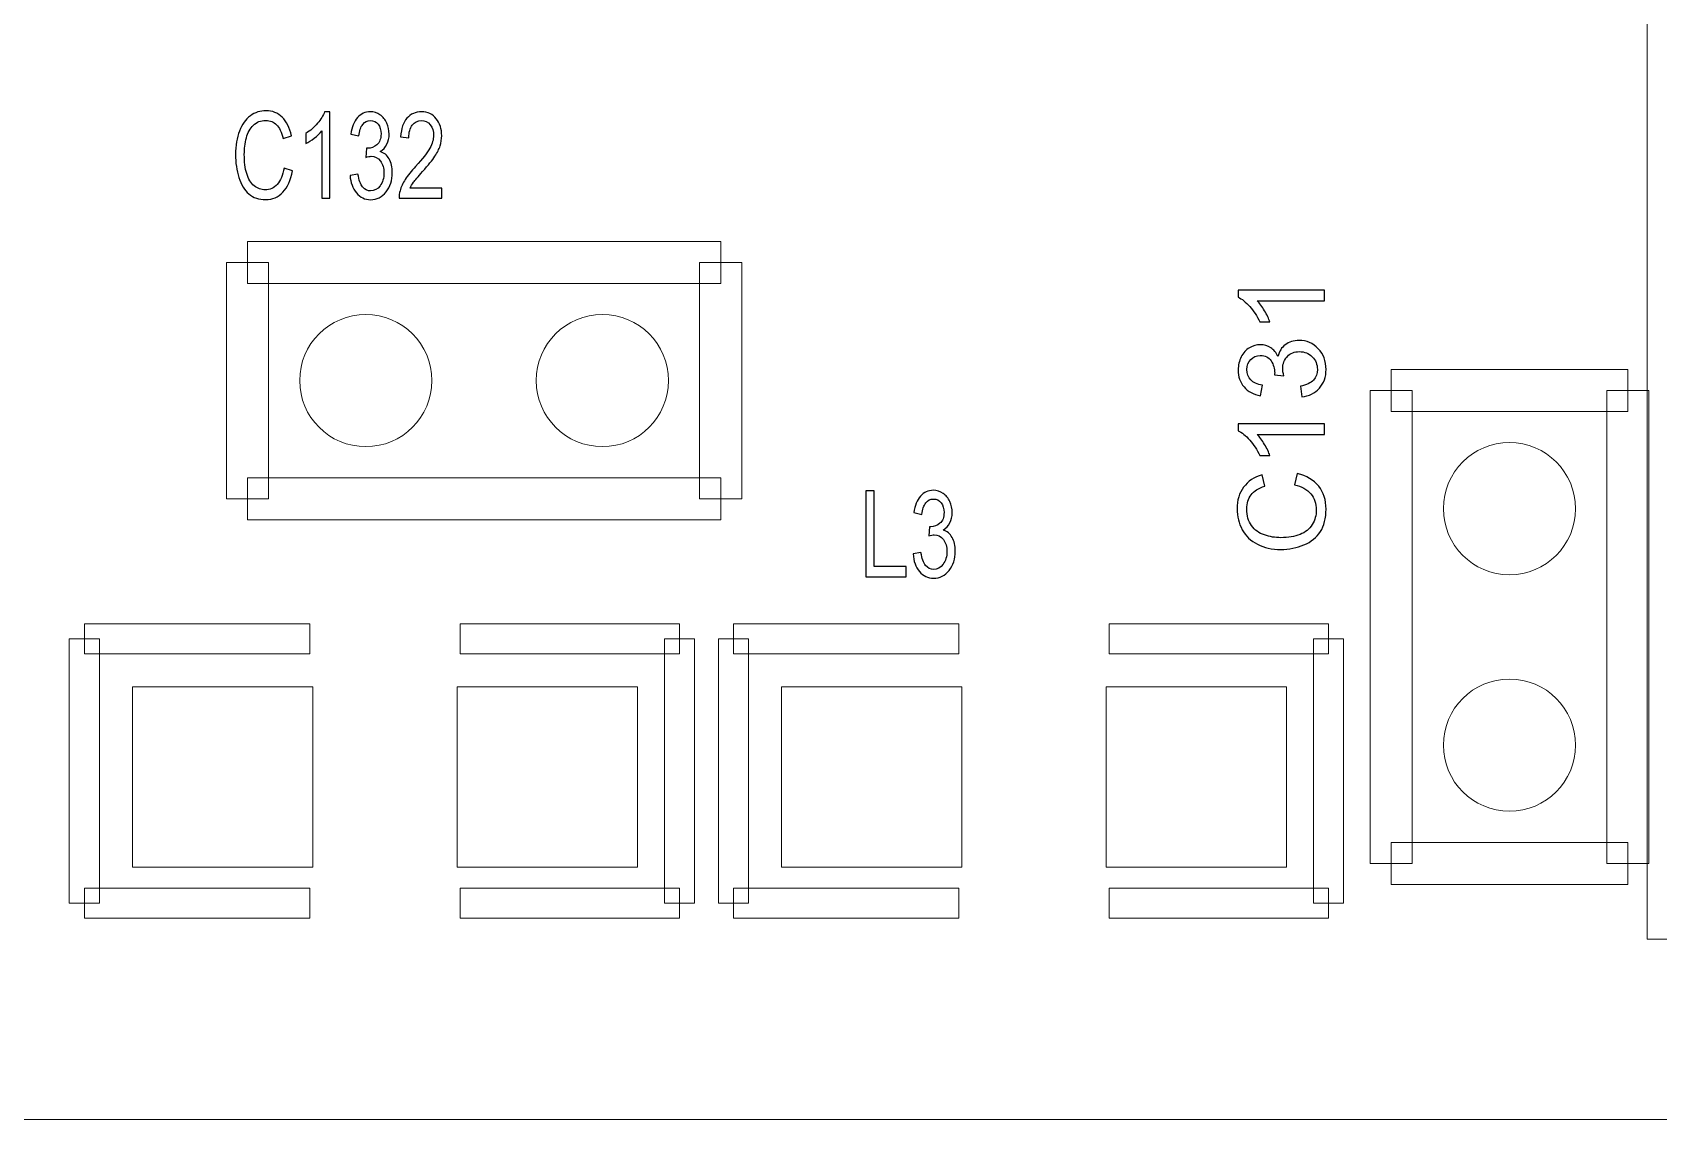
# Model space of a CAD drawing. Header units: millimetres. Extents: x -53.6 to 42.1, y -42.3 to 19.5.
# Drawn here: x -8.46 to -1.58, y -42.27 to -37.68 of the extents above; entities that cross this region are included whole.
import ezdxf

# ---------------------------------------------------------------- set-up
doc = ezdxf.new("R2010")
doc.units = ezdxf.units.MM
doc.header["$MEASUREMENT"] = 0
for name, color, linetype in [('BG_OUTLINE', 7, 'Continuous'), ('PG_SILKSCREEN_TOP', 7, 'Continuous'), ('PIN_TOP', 7, 'Continuous'), ('RD_SILKSCREEN_TOP', 7, 'Continuous')]:
    doc.layers.add(name, color=color, linetype=linetype)

msp = doc.modelspace()

# ---------------------------------------------------------------- linework, layer by layer
at = {"layer": 'BG_OUTLINE', "color": 3, "lineweight": 9}
msp.add_open_spline([(-35.58, -42.2737), (-35.58, -42.2737), (-35.58, 2.7261), (-35.58, 2.7261), (-35.58, 2.7261), (-35.58, 2.7261), (19.4199, 2.7261), (19.4199, 2.7261), (19.4199, 2.7261), (19.4199, 2.7261), (19.4199, -42.2737), (19.4199, -42.2737), (19.4199, -42.2737), (19.4199, -42.2737), (-35.58, -42.2737), (-35.58, -42.2737)], degree=3, knots=[0, 0, 0, 0, 0.25, 0.25, 0.25, 0.25, 0.5, 0.5, 0.5, 0.5, 0.75, 0.75, 0.75, 0.75, 1, 1, 1, 1], dxfattribs=at)
at = {"layer": 'PG_SILKSCREEN_TOP', "color": 6, "lineweight": 9}
for points in [[(-1.6329, -33.7901), (-1.6329, -33.7901), (-1.4551, -33.7901), (-1.4551, -33.7901), (-1.4551, -33.7901), (-1.4551, -33.7901), (-1.4551, -41.5117), (-1.4551, -41.5117), (-1.4551, -41.5117), (-1.4551, -41.5117), (-1.6329, -41.5117), (-1.6329, -41.5117), (-1.6329, -41.5117), (-1.6329, -41.5117), (-1.6329, -33.7901), (-1.6329, -33.7901)], [(-7.5478, -38.7385), (-7.5478, -38.7385), (-7.5478, -38.5607), (-7.5478, -38.5607), (-7.5478, -38.5607), (-7.5478, -38.5607), (-5.5478, -38.5607), (-5.5478, -38.5607), (-5.5478, -38.5607), (-5.5478, -38.5607), (-5.5478, -38.7385), (-5.5478, -38.7385), (-5.5478, -38.7385), (-5.5478, -38.7385), (-7.5478, -38.7385), (-7.5478, -38.7385)], [(-7.4589, -39.6494), (-7.4589, -39.6494), (-7.6367, -39.6494), (-7.6367, -39.6494), (-7.6367, -39.6494), (-7.6367, -39.6494), (-7.6367, -38.6496), (-7.6367, -38.6496), (-7.6367, -38.6496), (-7.6367, -38.6496), (-7.4589, -38.6496), (-7.4589, -38.6496), (-7.4589, -38.6496), (-7.4589, -38.6496), (-7.4589, -39.6494), (-7.4589, -39.6494)], [(-5.6367, -38.6496), (-5.6367, -38.6496), (-5.4589, -38.6496), (-5.4589, -38.6496), (-5.4589, -38.6496), (-5.4589, -38.6496), (-5.4589, -39.6494), (-5.4589, -39.6494), (-5.4589, -39.6494), (-5.4589, -39.6494), (-5.6367, -39.6494), (-5.6367, -39.6494), (-5.6367, -39.6494), (-5.6367, -39.6494), (-5.6367, -38.6496), (-5.6367, -38.6496)], [(-2.7144, -39.2798), (-2.7144, -39.2798), (-2.7144, -39.102), (-2.7144, -39.102), (-2.7144, -39.102), (-2.7144, -39.102), (-1.7147, -39.102), (-1.7147, -39.102), (-1.7147, -39.102), (-1.7147, -39.102), (-1.7147, -39.2798), (-1.7147, -39.2798), (-1.7147, -39.2798), (-1.7147, -39.2798), (-2.7144, -39.2798), (-2.7144, -39.2798)], [(-2.6255, -41.1909), (-2.6255, -41.1909), (-2.8033, -41.1909), (-2.8033, -41.1909), (-2.8033, -41.1909), (-2.8033, -41.1909), (-2.8033, -39.1909), (-2.8033, -39.1909), (-2.8033, -39.1909), (-2.8033, -39.1909), (-2.6255, -39.1909), (-2.6255, -39.1909), (-2.6255, -39.1909), (-2.6255, -39.1909), (-2.6255, -41.1909), (-2.6255, -41.1909)], [(-1.8036, -39.1909), (-1.8036, -39.1909), (-1.6258, -39.1909), (-1.6258, -39.1909), (-1.6258, -39.1909), (-1.6258, -39.1909), (-1.6258, -41.1909), (-1.6258, -41.1909), (-1.6258, -41.1909), (-1.6258, -41.1909), (-1.8036, -41.1909), (-1.8036, -41.1909), (-1.8036, -41.1909), (-1.8036, -41.1909), (-1.8036, -39.1909), (-1.8036, -39.1909)], [(-5.5478, -39.5605), (-5.5478, -39.5605), (-5.5478, -39.7383), (-5.5478, -39.7383), (-5.5478, -39.7383), (-5.5478, -39.7383), (-7.5478, -39.7383), (-7.5478, -39.7383), (-7.5478, -39.7383), (-7.5478, -39.7383), (-7.5478, -39.5605), (-7.5478, -39.5605), (-7.5478, -39.5605), (-7.5478, -39.5605), (-5.5478, -39.5605), (-5.5478, -39.5605)], [(-8.2369, -40.3052), (-8.2369, -40.3052), (-8.2369, -40.1782), (-8.2369, -40.1782), (-8.2369, -40.1782), (-8.2369, -40.1782), (-7.2844, -40.1782), (-7.2844, -40.1782), (-7.2844, -40.1782), (-7.2844, -40.1782), (-7.2844, -40.3052), (-7.2844, -40.3052), (-7.2844, -40.3052), (-7.2844, -40.3052), (-8.2369, -40.3052), (-8.2369, -40.3052)], [(-5.7223, -40.1782), (-5.7223, -40.1782), (-5.7223, -40.3052), (-5.7223, -40.3052), (-5.7223, -40.3052), (-5.7223, -40.3052), (-6.6494, -40.3052), (-6.6494, -40.3052), (-6.6494, -40.3052), (-6.6494, -40.3052), (-6.6494, -40.1782), (-6.6494, -40.1782), (-6.6494, -40.1782), (-6.6494, -40.1782), (-5.7223, -40.1782), (-5.7223, -40.1782)], [(-5.4937, -40.3052), (-5.4937, -40.3052), (-5.4937, -40.1782), (-5.4937, -40.1782), (-5.4937, -40.1782), (-5.4937, -40.1782), (-4.5412, -40.1782), (-4.5412, -40.1782), (-4.5412, -40.1782), (-4.5412, -40.1782), (-4.5412, -40.3052), (-4.5412, -40.3052), (-4.5412, -40.3052), (-4.5412, -40.3052), (-5.4937, -40.3052), (-5.4937, -40.3052)], [(-2.9791, -40.1782), (-2.9791, -40.1782), (-2.9791, -40.3052), (-2.9791, -40.3052), (-2.9791, -40.3052), (-2.9791, -40.3052), (-3.9062, -40.3052), (-3.9062, -40.3052), (-3.9062, -40.3052), (-3.9062, -40.3052), (-3.9062, -40.1782), (-3.9062, -40.1782), (-3.9062, -40.1782), (-3.9062, -40.1782), (-2.9791, -40.1782), (-2.9791, -40.1782)], [(-8.1734, -41.3593), (-8.1734, -41.3593), (-8.3004, -41.3593), (-8.3004, -41.3593), (-8.3004, -41.3593), (-8.3004, -41.3593), (-8.3004, -40.2417), (-8.3004, -40.2417), (-8.3004, -40.2417), (-8.3004, -40.2417), (-8.1734, -40.2417), (-8.1734, -40.2417), (-8.1734, -40.2417), (-8.1734, -40.2417), (-8.1734, -41.3593), (-8.1734, -41.3593)], [(-5.6588, -41.3593), (-5.6588, -41.3593), (-5.7858, -41.3593), (-5.7858, -41.3593), (-5.7858, -41.3593), (-5.7858, -41.3593), (-5.7858, -40.2417), (-5.7858, -40.2417), (-5.7858, -40.2417), (-5.7858, -40.2417), (-5.6588, -40.2417), (-5.6588, -40.2417), (-5.6588, -40.2417), (-5.6588, -40.2417), (-5.6588, -41.3593), (-5.6588, -41.3593)], [(-5.4302, -41.3593), (-5.4302, -41.3593), (-5.5572, -41.3593), (-5.5572, -41.3593), (-5.5572, -41.3593), (-5.5572, -41.3593), (-5.5572, -40.2417), (-5.5572, -40.2417), (-5.5572, -40.2417), (-5.5572, -40.2417), (-5.4302, -40.2417), (-5.4302, -40.2417), (-5.4302, -40.2417), (-5.4302, -40.2417), (-5.4302, -41.3593), (-5.4302, -41.3593)], [(-2.9156, -41.3593), (-2.9156, -41.3593), (-3.0426, -41.3593), (-3.0426, -41.3593), (-3.0426, -41.3593), (-3.0426, -41.3593), (-3.0426, -40.2417), (-3.0426, -40.2417), (-3.0426, -40.2417), (-3.0426, -40.2417), (-2.9156, -40.2417), (-2.9156, -40.2417), (-2.9156, -40.2417), (-2.9156, -40.2417), (-2.9156, -41.3593), (-2.9156, -41.3593)], [(-1.7147, -41.102), (-1.7147, -41.102), (-1.7147, -41.2798), (-1.7147, -41.2798), (-1.7147, -41.2798), (-1.7147, -41.2798), (-2.7144, -41.2798), (-2.7144, -41.2798), (-2.7144, -41.2798), (-2.7144, -41.2798), (-2.7144, -41.102), (-2.7144, -41.102), (-2.7144, -41.102), (-2.7144, -41.102), (-1.7147, -41.102), (-1.7147, -41.102)], [(-7.2844, -41.2958), (-7.2844, -41.2958), (-7.2844, -41.4228), (-7.2844, -41.4228), (-7.2844, -41.4228), (-7.2844, -41.4228), (-8.2369, -41.4228), (-8.2369, -41.4228), (-8.2369, -41.4228), (-8.2369, -41.4228), (-8.2369, -41.2958), (-8.2369, -41.2958), (-8.2369, -41.2958), (-8.2369, -41.2958), (-7.2844, -41.2958), (-7.2844, -41.2958)], [(-6.6494, -41.4228), (-6.6494, -41.4228), (-6.6494, -41.2958), (-6.6494, -41.2958), (-6.6494, -41.2958), (-6.6494, -41.2958), (-5.7223, -41.2958), (-5.7223, -41.2958), (-5.7223, -41.2958), (-5.7223, -41.2958), (-5.7223, -41.4228), (-5.7223, -41.4228), (-5.7223, -41.4228), (-5.7223, -41.4228), (-6.6494, -41.4228), (-6.6494, -41.4228)], [(-4.5412, -41.2958), (-4.5412, -41.2958), (-4.5412, -41.4228), (-4.5412, -41.4228), (-4.5412, -41.4228), (-4.5412, -41.4228), (-5.4937, -41.4228), (-5.4937, -41.4228), (-5.4937, -41.4228), (-5.4937, -41.4228), (-5.4937, -41.2958), (-5.4937, -41.2958), (-5.4937, -41.2958), (-5.4937, -41.2958), (-4.5412, -41.2958), (-4.5412, -41.2958)], [(-3.9062, -41.4228), (-3.9062, -41.4228), (-3.9062, -41.2958), (-3.9062, -41.2958), (-3.9062, -41.2958), (-3.9062, -41.2958), (-2.9791, -41.2958), (-2.9791, -41.2958), (-2.9791, -41.2958), (-2.9791, -41.2958), (-2.9791, -41.4228), (-2.9791, -41.4228), (-2.9791, -41.4228), (-2.9791, -41.4228), (-3.9062, -41.4228), (-3.9062, -41.4228)]]:
    msp.add_open_spline(points, degree=3, knots=[0, 0, 0, 0, 0.25, 0.25, 0.25, 0.25, 0.5, 0.5, 0.5, 0.5, 0.75, 0.75, 0.75, 0.75, 1, 1, 1, 1], dxfattribs=at)
at = {"layer": 'PIN_TOP', "lineweight": 9}
for points in [[(-6.7683, -39.1495), (-6.7683, -38.9951), (-6.8933, -38.8701), (-7.0476, -38.8701), (-7.0476, -38.8701), (-7.202, -38.87), (-7.327, -38.9951), (-7.327, -39.1494), (-7.327, -39.1494), (-7.3271, -39.3038), (-7.202, -39.4288), (-7.0477, -39.4288), (-7.0477, -39.4288), (-6.8933, -39.4289), (-6.7683, -39.3038), (-6.7683, -39.1495)], [(-5.7685, -39.1495), (-5.7685, -38.9951), (-5.8935, -38.8701), (-6.0478, -38.8701), (-6.0478, -38.8701), (-6.2022, -38.87), (-6.3272, -38.9951), (-6.3272, -39.1494), (-6.3272, -39.1494), (-6.3273, -39.3038), (-6.2022, -39.4288), (-6.0479, -39.4288), (-6.0479, -39.4288), (-5.8935, -39.4289), (-5.7685, -39.3038), (-5.7685, -39.1495)], [(-1.9352, -39.691), (-1.9352, -39.5366), (-2.0602, -39.4116), (-2.2145, -39.4116), (-2.2145, -39.4116), (-2.3689, -39.4115), (-2.4939, -39.5366), (-2.4939, -39.6909), (-2.4939, -39.6909), (-2.494, -39.8453), (-2.3689, -39.9703), (-2.2146, -39.9703), (-2.2146, -39.9703), (-2.0602, -39.9704), (-1.9352, -39.8453), (-1.9352, -39.691)], [(-7.2717, -40.4449), (-7.2717, -40.4449), (-7.2717, -41.2069), (-7.2717, -41.2069), (-7.2717, -41.2069), (-7.2717, -41.2069), (-8.0337, -41.2069), (-8.0337, -41.2069), (-8.0337, -41.2069), (-8.0337, -41.2069), (-8.0337, -40.4449), (-8.0337, -40.4449), (-8.0337, -40.4449), (-8.0337, -40.4449), (-7.2717, -40.4449), (-7.2717, -40.4449)], [(-5.9001, -40.4449), (-5.9001, -40.4449), (-5.9001, -41.2069), (-5.9001, -41.2069), (-5.9001, -41.2069), (-5.9001, -41.2069), (-6.6621, -41.2069), (-6.6621, -41.2069), (-6.6621, -41.2069), (-6.6621, -41.2069), (-6.6621, -40.4449), (-6.6621, -40.4449), (-6.6621, -40.4449), (-6.6621, -40.4449), (-5.9001, -40.4449), (-5.9001, -40.4449)], [(-4.5285, -40.4449), (-4.5285, -40.4449), (-4.5285, -41.2069), (-4.5285, -41.2069), (-4.5285, -41.2069), (-4.5285, -41.2069), (-5.2905, -41.2069), (-5.2905, -41.2069), (-5.2905, -41.2069), (-5.2905, -41.2069), (-5.2905, -40.4449), (-5.2905, -40.4449), (-5.2905, -40.4449), (-5.2905, -40.4449), (-4.5285, -40.4449), (-4.5285, -40.4449)], [(-3.1569, -40.4449), (-3.1569, -40.4449), (-3.1569, -41.2069), (-3.1569, -41.2069), (-3.1569, -41.2069), (-3.1569, -41.2069), (-3.9189, -41.2069), (-3.9189, -41.2069), (-3.9189, -41.2069), (-3.9189, -41.2069), (-3.9189, -40.4449), (-3.9189, -40.4449), (-3.9189, -40.4449), (-3.9189, -40.4449), (-3.1569, -40.4449), (-3.1569, -40.4449)], [(-1.9352, -40.6908), (-1.9352, -40.5364), (-2.0602, -40.4114), (-2.2145, -40.4114), (-2.2145, -40.4114), (-2.3689, -40.4113), (-2.4939, -40.5364), (-2.4939, -40.6907), (-2.4939, -40.6907), (-2.494, -40.8451), (-2.3689, -40.9701), (-2.2146, -40.9701), (-2.2146, -40.9701), (-2.0602, -40.9702), (-1.9352, -40.8451), (-1.9352, -40.6908)]]:
    msp.add_open_spline(points, degree=3, knots=[0, 0, 0, 0, 0.25, 0.25, 0.25, 0.25, 0.5, 0.5, 0.5, 0.5, 0.75, 0.75, 0.75, 0.75, 1, 1, 1, 1], dxfattribs=at)
at = {"layer": 'RD_SILKSCREEN_TOP', "color": 8}
for points, knots in [([(-7.3932, -38.2506), (-7.3932, -38.2506), (-7.357, -38.2628), (-7.357, -38.2628), (-7.357, -38.2628), (-7.3646, -38.3022), (-7.3782, -38.3324), (-7.3978, -38.3532), (-7.3978, -38.3532), (-7.4175, -38.374), (-7.4415, -38.3843), (-7.47, -38.3843), (-7.47, -38.3843), (-7.4994, -38.3843), (-7.5233, -38.3763), (-7.5416, -38.3604), (-7.5416, -38.3604), (-7.5601, -38.3444), (-7.5741, -38.3213), (-7.5837, -38.2911), (-7.5837, -38.2911), (-7.5933, -38.2608), (-7.5981, -38.2282), (-7.5981, -38.1935), (-7.5981, -38.1935), (-7.5981, -38.1557), (-7.5927, -38.1227), (-7.5818, -38.0945), (-7.5818, -38.0945), (-7.571, -38.0663), (-7.5556, -38.0449), (-7.5355, -38.0302), (-7.5355, -38.0302), (-7.5155, -38.0156), (-7.4935, -38.0083), (-7.4694, -38.0083), (-7.4694, -38.0083), (-7.4421, -38.0083), (-7.4192, -38.0175), (-7.4006, -38.036), (-7.4006, -38.036), (-7.382, -38.0546), (-7.369, -38.0806), (-7.3617, -38.1142), (-7.3617, -38.1142), (-7.3617, -38.1142), (-7.3972, -38.1254), (-7.3972, -38.1254), (-7.3972, -38.1254), (-7.4036, -38.0989), (-7.4127, -38.0797), (-7.4247, -38.0675), (-7.4247, -38.0675), (-7.4367, -38.0554), (-7.4519, -38.0494), (-7.4702, -38.0494), (-7.4702, -38.0494), (-7.4911, -38.0494), (-7.5086, -38.0561), (-7.5227, -38.0695), (-7.5227, -38.0695), (-7.5368, -38.083), (-7.5467, -38.1009), (-7.5523, -38.1235), (-7.5523, -38.1235), (-7.5581, -38.146), (-7.5609, -38.1693), (-7.5609, -38.1933), (-7.5609, -38.1933), (-7.5609, -38.2243), (-7.5576, -38.2512), (-7.5508, -38.2743), (-7.5508, -38.2743), (-7.544, -38.2973), (-7.5336, -38.3146), (-7.5192, -38.326), (-7.5192, -38.326), (-7.505, -38.3375), (-7.4895, -38.3431), (-7.4729, -38.3431), (-7.4729, -38.3431), (-7.4527, -38.3431), (-7.4356, -38.3353), (-7.4216, -38.3198), (-7.4216, -38.3198), (-7.4076, -38.3043), (-7.3981, -38.2812), (-7.3932, -38.2506)], [0, 0, 0, 0, 0.045455, 0.045455, 0.045455, 0.045455, 0.090909, 0.090909, 0.090909, 0.090909, 0.136364, 0.136364, 0.136364, 0.136364, 0.181818, 0.181818, 0.181818, 0.181818, 0.227273, 0.227273, 0.227273, 0.227273, 0.272727, 0.272727, 0.272727, 0.272727, 0.318182, 0.318182, 0.318182, 0.318182, 0.363636, 0.363636, 0.363636, 0.363636, 0.409091, 0.409091, 0.409091, 0.409091, 0.454545, 0.454545, 0.454545, 0.454545, 0.5, 0.5, 0.5, 0.5, 0.545455, 0.545455, 0.545455, 0.545455, 0.590909, 0.590909, 0.590909, 0.590909, 0.636364, 0.636364, 0.636364, 0.636364, 0.681818, 0.681818, 0.681818, 0.681818, 0.727273, 0.727273, 0.727273, 0.727273, 0.772727, 0.772727, 0.772727, 0.772727, 0.818182, 0.818182, 0.818182, 0.818182, 0.863636, 0.863636, 0.863636, 0.863636, 0.909091, 0.909091, 0.909091, 0.909091, 0.954545, 0.954545, 0.954545, 0.954545, 1, 1, 1, 1]), ([(-7.2, -38.3781), (-7.2, -38.3781), (-7.2334, -38.3781), (-7.2334, -38.3781), (-7.2334, -38.3781), (-7.2334, -38.3781), (-7.2334, -38.0936), (-7.2334, -38.0936), (-7.2334, -38.0936), (-7.2415, -38.1039), (-7.252, -38.1141), (-7.2651, -38.1244), (-7.2651, -38.1244), (-7.2783, -38.1346), (-7.29, -38.1423), (-7.3004, -38.1474), (-7.3004, -38.1474), (-7.3004, -38.1474), (-7.3004, -38.1043), (-7.3004, -38.1043), (-7.3004, -38.1043), (-7.2817, -38.0925), (-7.2653, -38.0783), (-7.2513, -38.0616), (-7.2513, -38.0616), (-7.2374, -38.0449), (-7.2274, -38.0287), (-7.2215, -38.0129), (-7.2215, -38.0129), (-7.2215, -38.0129), (-7.2, -38.0129), (-7.2, -38.0129), (-7.2, -38.0129), (-7.2, -38.0129), (-7.2, -38.3781), (-7.2, -38.3781)], [0, 0, 0, 0, 0.111111, 0.111111, 0.111111, 0.111111, 0.222222, 0.222222, 0.222222, 0.222222, 0.333333, 0.333333, 0.333333, 0.333333, 0.444444, 0.444444, 0.444444, 0.444444, 0.555556, 0.555556, 0.555556, 0.555556, 0.666667, 0.666667, 0.666667, 0.666667, 0.777778, 0.777778, 0.777778, 0.777778, 0.888889, 0.888889, 0.888889, 0.888889, 1, 1, 1, 1]), ([(-7.1141, -38.2821), (-7.1141, -38.2821), (-7.0806, -38.2762), (-7.0806, -38.2762), (-7.0806, -38.2762), (-7.0768, -38.3015), (-7.0702, -38.3197), (-7.061, -38.3309), (-7.061, -38.3309), (-7.0517, -38.342), (-7.0405, -38.3476), (-7.0272, -38.3476), (-7.0272, -38.3476), (-7.0114, -38.3476), (-6.9982, -38.3403), (-6.9873, -38.3258), (-6.9873, -38.3258), (-6.9765, -38.3112), (-6.971, -38.2932), (-6.971, -38.2717), (-6.971, -38.2717), (-6.971, -38.2512), (-6.976, -38.2343), (-6.9861, -38.221), (-6.9861, -38.221), (-6.9962, -38.2077), (-7.009, -38.201), (-7.0244, -38.201), (-7.0244, -38.201), (-7.0308, -38.201), (-7.0387, -38.2027), (-7.048, -38.206), (-7.048, -38.206), (-7.048, -38.206), (-7.0443, -38.1668), (-7.0443, -38.1668), (-7.0443, -38.1668), (-7.0421, -38.1671), (-7.0403, -38.1673), (-7.0389, -38.1673), (-7.0389, -38.1673), (-7.0247, -38.1673), (-7.0119, -38.1623), (-7.0004, -38.1524), (-7.0004, -38.1524), (-6.989, -38.1425), (-6.9833, -38.1271), (-6.9833, -38.1065), (-6.9833, -38.1065), (-6.9833, -38.0901), (-6.9874, -38.0765), (-6.9958, -38.0658), (-6.9958, -38.0658), (-7.0041, -38.0551), (-7.0148, -38.0497), (-7.028, -38.0497), (-7.028, -38.0497), (-7.041, -38.0497), (-7.0519, -38.0552), (-7.0605, -38.066), (-7.0605, -38.066), (-7.0692, -38.0769), (-7.0748, -38.0934), (-7.0773, -38.1152), (-7.0773, -38.1152), (-7.0773, -38.1152), (-7.1108, -38.1073), (-7.1108, -38.1073), (-7.1108, -38.1073), (-7.1067, -38.0773), (-7.0973, -38.0541), (-7.0828, -38.0377), (-7.0828, -38.0377), (-7.0683, -38.0212), (-7.0503, -38.0129), (-7.0287, -38.0129), (-7.0287, -38.0129), (-7.0138, -38.0129), (-7.0001, -38.0173), (-6.9876, -38.0257), (-6.9876, -38.0257), (-6.9751, -38.0343), (-6.9655, -38.0459), (-6.9589, -38.0606), (-6.9589, -38.0606), (-6.9522, -38.0753), (-6.9489, -38.0909), (-6.9489, -38.1075), (-6.9489, -38.1075), (-6.9489, -38.1232), (-6.952, -38.1375), (-6.9584, -38.1504), (-6.9584, -38.1504), (-6.9647, -38.1633), (-6.9741, -38.1735), (-6.9865, -38.1812), (-6.9865, -38.1812), (-6.9704, -38.1861), (-6.9578, -38.1964), (-6.9489, -38.2121), (-6.9489, -38.2121), (-6.94, -38.2276), (-6.9356, -38.2472), (-6.9356, -38.2707), (-6.9356, -38.2707), (-6.9356, -38.3024), (-6.9442, -38.3293), (-6.9616, -38.3514), (-6.9616, -38.3514), (-6.9789, -38.3735), (-7.0009, -38.3845), (-7.0274, -38.3845), (-7.0274, -38.3845), (-7.0514, -38.3845), (-7.0712, -38.3751), (-7.087, -38.356), (-7.087, -38.356), (-7.1029, -38.337), (-7.1119, -38.3124), (-7.1141, -38.2821)], [0, 0, 0, 0, 0.033333, 0.033333, 0.033333, 0.033333, 0.066667, 0.066667, 0.066667, 0.066667, 0.1, 0.1, 0.1, 0.1, 0.133333, 0.133333, 0.133333, 0.133333, 0.166667, 0.166667, 0.166667, 0.166667, 0.2, 0.2, 0.2, 0.2, 0.233333, 0.233333, 0.233333, 0.233333, 0.266667, 0.266667, 0.266667, 0.266667, 0.3, 0.3, 0.3, 0.3, 0.333333, 0.333333, 0.333333, 0.333333, 0.366667, 0.366667, 0.366667, 0.366667, 0.4, 0.4, 0.4, 0.4, 0.433333, 0.433333, 0.433333, 0.433333, 0.466667, 0.466667, 0.466667, 0.466667, 0.5, 0.5, 0.5, 0.5, 0.533333, 0.533333, 0.533333, 0.533333, 0.566667, 0.566667, 0.566667, 0.566667, 0.6, 0.6, 0.6, 0.6, 0.633333, 0.633333, 0.633333, 0.633333, 0.666667, 0.666667, 0.666667, 0.666667, 0.7, 0.7, 0.7, 0.7, 0.733333, 0.733333, 0.733333, 0.733333, 0.766667, 0.766667, 0.766667, 0.766667, 0.8, 0.8, 0.8, 0.8, 0.833333, 0.833333, 0.833333, 0.833333, 0.866667, 0.866667, 0.866667, 0.866667, 0.9, 0.9, 0.9, 0.9, 0.933333, 0.933333, 0.933333, 0.933333, 0.966667, 0.966667, 0.966667, 0.966667, 1, 1, 1, 1]), ([(-6.7264, -38.3352), (-6.7264, -38.3352), (-6.7264, -38.3781), (-6.7264, -38.3781), (-6.7264, -38.3781), (-6.7264, -38.3781), (-6.9066, -38.3781), (-6.9066, -38.3781), (-6.9066, -38.3781), (-6.9069, -38.3673), (-6.9056, -38.357), (-6.9028, -38.3471), (-6.9028, -38.3471), (-6.8982, -38.3307), (-6.8908, -38.3146), (-6.8807, -38.2987), (-6.8807, -38.2987), (-6.8706, -38.2829), (-6.856, -38.2645), (-6.8369, -38.2436), (-6.8369, -38.2436), (-6.8073, -38.2112), (-6.7872, -38.1856), (-6.7768, -38.1666), (-6.7768, -38.1666), (-6.7664, -38.1477), (-6.7612, -38.1298), (-6.7612, -38.1129), (-6.7612, -38.1129), (-6.7612, -38.0952), (-6.766, -38.0803), (-6.7754, -38.0681), (-6.7754, -38.0681), (-6.7849, -38.056), (-6.7973, -38.0499), (-6.8125, -38.0499), (-6.8125, -38.0499), (-6.8286, -38.0499), (-6.8416, -38.0564), (-6.8512, -38.0693), (-6.8512, -38.0693), (-6.8609, -38.0822), (-6.8658, -38.1001), (-6.8659, -38.1228), (-6.8659, -38.1228), (-6.8659, -38.1228), (-6.9004, -38.1182), (-6.9004, -38.1182), (-6.9004, -38.1182), (-6.898, -38.0839), (-6.8891, -38.0578), (-6.8737, -38.0399), (-6.8737, -38.0399), (-6.8584, -38.0219), (-6.8376, -38.0129), (-6.8118, -38.0129), (-6.8118, -38.0129), (-6.7856, -38.0129), (-6.7649, -38.0227), (-6.7497, -38.042), (-6.7497, -38.042), (-6.7344, -38.0614), (-6.7267, -38.0853), (-6.7267, -38.1139), (-6.7267, -38.1139), (-6.7267, -38.1285), (-6.729, -38.1428), (-6.7335, -38.1569), (-6.7335, -38.1569), (-6.7379, -38.1709), (-6.7453, -38.1857), (-6.7557, -38.2012), (-6.7557, -38.2012), (-6.766, -38.2168), (-6.7833, -38.2381), (-6.8074, -38.2652), (-6.8074, -38.2652), (-6.8274, -38.2878), (-6.8403, -38.303), (-6.846, -38.311), (-6.846, -38.311), (-6.8518, -38.319), (-6.8564, -38.327), (-6.8602, -38.3352), (-6.8602, -38.3352), (-6.8602, -38.3352), (-6.7264, -38.3352), (-6.7264, -38.3352)], [0, 0, 0, 0, 0.045455, 0.045455, 0.045455, 0.045455, 0.090909, 0.090909, 0.090909, 0.090909, 0.136364, 0.136364, 0.136364, 0.136364, 0.181818, 0.181818, 0.181818, 0.181818, 0.227273, 0.227273, 0.227273, 0.227273, 0.272727, 0.272727, 0.272727, 0.272727, 0.318182, 0.318182, 0.318182, 0.318182, 0.363636, 0.363636, 0.363636, 0.363636, 0.409091, 0.409091, 0.409091, 0.409091, 0.454545, 0.454545, 0.454545, 0.454545, 0.5, 0.5, 0.5, 0.5, 0.545455, 0.545455, 0.545455, 0.545455, 0.590909, 0.590909, 0.590909, 0.590909, 0.636364, 0.636364, 0.636364, 0.636364, 0.681818, 0.681818, 0.681818, 0.681818, 0.727273, 0.727273, 0.727273, 0.727273, 0.772727, 0.772727, 0.772727, 0.772727, 0.818182, 0.818182, 0.818182, 0.818182, 0.863636, 0.863636, 0.863636, 0.863636, 0.909091, 0.909091, 0.909091, 0.909091, 0.954545, 0.954545, 0.954545, 0.954545, 1, 1, 1, 1]), ([(-2.9959, -38.7675), (-2.9959, -38.7675), (-2.9959, -38.8121), (-2.9959, -38.8121), (-2.9959, -38.8121), (-2.9959, -38.8121), (-3.2804, -38.8121), (-3.2804, -38.8121), (-3.2804, -38.8121), (-3.2701, -38.8228), (-3.2599, -38.8369), (-3.2496, -38.8543), (-3.2496, -38.8543), (-3.2394, -38.8719), (-3.2317, -38.8875), (-3.2266, -38.9014), (-3.2266, -38.9014), (-3.2266, -38.9014), (-3.2697, -38.9014), (-3.2697, -38.9014), (-3.2697, -38.9014), (-3.2815, -38.8764), (-3.2957, -38.8546), (-3.3124, -38.8359), (-3.3124, -38.8359), (-3.3291, -38.8173), (-3.3453, -38.804), (-3.3611, -38.7962), (-3.3611, -38.7962), (-3.3611, -38.7962), (-3.3611, -38.7675), (-3.3611, -38.7675), (-3.3611, -38.7675), (-3.3611, -38.7675), (-2.9959, -38.7675), (-2.9959, -38.7675)], [0, 0, 0, 0, 0.111111, 0.111111, 0.111111, 0.111111, 0.222222, 0.222222, 0.222222, 0.222222, 0.333333, 0.333333, 0.333333, 0.333333, 0.444444, 0.444444, 0.444444, 0.444444, 0.555556, 0.555556, 0.555556, 0.555556, 0.666667, 0.666667, 0.666667, 0.666667, 0.777778, 0.777778, 0.777778, 0.777778, 0.888889, 0.888889, 0.888889, 0.888889, 1, 1, 1, 1]), ([(-3.0919, -39.2179), (-3.0919, -39.2179), (-3.0978, -39.1732), (-3.0978, -39.1732), (-3.0978, -39.1732), (-3.0725, -39.1681), (-3.0543, -39.1594), (-3.0431, -39.1471), (-3.0431, -39.1471), (-3.032, -39.1347), (-3.0264, -39.1197), (-3.0264, -39.102), (-3.0264, -39.102), (-3.0264, -39.081), (-3.0337, -39.0633), (-3.0482, -39.0488), (-3.0482, -39.0488), (-3.0628, -39.0344), (-3.0808, -39.0271), (-3.1023, -39.0271), (-3.1023, -39.0271), (-3.1228, -39.0271), (-3.1397, -39.0338), (-3.153, -39.0472), (-3.153, -39.0472), (-3.1663, -39.0606), (-3.173, -39.0777), (-3.173, -39.0983), (-3.173, -39.0983), (-3.173, -39.1068), (-3.1713, -39.1173), (-3.168, -39.1298), (-3.168, -39.1298), (-3.168, -39.1298), (-3.2072, -39.1248), (-3.2072, -39.1248), (-3.2072, -39.1248), (-3.2069, -39.1219), (-3.2067, -39.1195), (-3.2067, -39.1176), (-3.2067, -39.1176), (-3.2067, -39.0987), (-3.2117, -39.0816), (-3.2216, -39.0663), (-3.2216, -39.0663), (-3.2315, -39.0511), (-3.2469, -39.0435), (-3.2675, -39.0435), (-3.2675, -39.0435), (-3.2839, -39.0435), (-3.2975, -39.049), (-3.3082, -39.0601), (-3.3082, -39.0601), (-3.3189, -39.0712), (-3.3243, -39.0855), (-3.3243, -39.1031), (-3.3243, -39.1031), (-3.3243, -39.1204), (-3.3188, -39.1349), (-3.308, -39.1464), (-3.308, -39.1464), (-3.2971, -39.158), (-3.2806, -39.1655), (-3.2588, -39.1688), (-3.2588, -39.1688), (-3.2588, -39.1688), (-3.2667, -39.2134), (-3.2667, -39.2134), (-3.2667, -39.2134), (-3.2967, -39.208), (-3.3199, -39.1955), (-3.3363, -39.1762), (-3.3363, -39.1762), (-3.3528, -39.1568), (-3.3611, -39.1328), (-3.3611, -39.104), (-3.3611, -39.104), (-3.3611, -39.0842), (-3.3567, -39.0659), (-3.3483, -39.0492), (-3.3483, -39.0492), (-3.3397, -39.0325), (-3.3281, -39.0197), (-3.3134, -39.0109), (-3.3134, -39.0109), (-3.2987, -39.002), (-3.2831, -38.9976), (-3.2665, -38.9976), (-3.2665, -38.9976), (-3.2508, -38.9976), (-3.2365, -39.0018), (-3.2236, -39.0103), (-3.2236, -39.0103), (-3.2107, -39.0187), (-3.2005, -39.0312), (-3.1928, -39.0477), (-3.1928, -39.0477), (-3.1879, -39.0262), (-3.1776, -39.0095), (-3.1619, -38.9976), (-3.1619, -38.9976), (-3.1464, -38.9857), (-3.1268, -38.9798), (-3.1033, -38.9798), (-3.1033, -38.9798), (-3.0716, -38.9798), (-3.0447, -38.9913), (-3.0226, -39.0145), (-3.0226, -39.0145), (-3.0005, -39.0376), (-2.9895, -39.0669), (-2.9895, -39.1023), (-2.9895, -39.1023), (-2.9895, -39.1342), (-2.9989, -39.1607), (-3.018, -39.1818), (-3.018, -39.1818), (-3.037, -39.2029), (-3.0616, -39.2149), (-3.0919, -39.2179)], [0, 0, 0, 0, 0.033333, 0.033333, 0.033333, 0.033333, 0.066667, 0.066667, 0.066667, 0.066667, 0.1, 0.1, 0.1, 0.1, 0.133333, 0.133333, 0.133333, 0.133333, 0.166667, 0.166667, 0.166667, 0.166667, 0.2, 0.2, 0.2, 0.2, 0.233333, 0.233333, 0.233333, 0.233333, 0.266667, 0.266667, 0.266667, 0.266667, 0.3, 0.3, 0.3, 0.3, 0.333333, 0.333333, 0.333333, 0.333333, 0.366667, 0.366667, 0.366667, 0.366667, 0.4, 0.4, 0.4, 0.4, 0.433333, 0.433333, 0.433333, 0.433333, 0.466667, 0.466667, 0.466667, 0.466667, 0.5, 0.5, 0.5, 0.5, 0.533333, 0.533333, 0.533333, 0.533333, 0.566667, 0.566667, 0.566667, 0.566667, 0.6, 0.6, 0.6, 0.6, 0.633333, 0.633333, 0.633333, 0.633333, 0.666667, 0.666667, 0.666667, 0.666667, 0.7, 0.7, 0.7, 0.7, 0.733333, 0.733333, 0.733333, 0.733333, 0.766667, 0.766667, 0.766667, 0.766667, 0.8, 0.8, 0.8, 0.8, 0.833333, 0.833333, 0.833333, 0.833333, 0.866667, 0.866667, 0.866667, 0.866667, 0.9, 0.9, 0.9, 0.9, 0.933333, 0.933333, 0.933333, 0.933333, 0.966667, 0.966667, 0.966667, 0.966667, 1, 1, 1, 1]), ([(-2.9959, -39.3325), (-2.9959, -39.3325), (-2.9959, -39.3771), (-2.9959, -39.3771), (-2.9959, -39.3771), (-2.9959, -39.3771), (-3.2804, -39.3771), (-3.2804, -39.3771), (-3.2804, -39.3771), (-3.2701, -39.3878), (-3.2599, -39.4019), (-3.2496, -39.4193), (-3.2496, -39.4193), (-3.2394, -39.4369), (-3.2317, -39.4525), (-3.2266, -39.4664), (-3.2266, -39.4664), (-3.2266, -39.4664), (-3.2697, -39.4664), (-3.2697, -39.4664), (-3.2697, -39.4664), (-3.2815, -39.4414), (-3.2957, -39.4196), (-3.3124, -39.4009), (-3.3124, -39.4009), (-3.3291, -39.3823), (-3.3453, -39.369), (-3.3611, -39.3612), (-3.3611, -39.3612), (-3.3611, -39.3612), (-3.3611, -39.3325), (-3.3611, -39.3325), (-3.3611, -39.3325), (-3.3611, -39.3325), (-2.9959, -39.3325), (-2.9959, -39.3325)], [0, 0, 0, 0, 0.111111, 0.111111, 0.111111, 0.111111, 0.222222, 0.222222, 0.222222, 0.222222, 0.333333, 0.333333, 0.333333, 0.333333, 0.444444, 0.444444, 0.444444, 0.444444, 0.555556, 0.555556, 0.555556, 0.555556, 0.666667, 0.666667, 0.666667, 0.666667, 0.777778, 0.777778, 0.777778, 0.777778, 0.888889, 0.888889, 0.888889, 0.888889, 1, 1, 1, 1]), ([(-3.1234, -39.59), (-3.1234, -39.59), (-3.1112, -39.5418), (-3.1112, -39.5418), (-3.1112, -39.5418), (-3.0718, -39.5519), (-3.0416, -39.5701), (-3.0208, -39.5962), (-3.0208, -39.5962), (-3, -39.6225), (-2.9897, -39.6545), (-2.9897, -39.6924), (-2.9897, -39.6924), (-2.9897, -39.7316), (-2.9977, -39.7635), (-3.0136, -39.788), (-3.0136, -39.788), (-3.0296, -39.8126), (-3.0527, -39.8313), (-3.0829, -39.8441), (-3.0829, -39.8441), (-3.1132, -39.8569), (-3.1458, -39.8633), (-3.1805, -39.8633), (-3.1805, -39.8633), (-3.2183, -39.8633), (-3.2513, -39.8561), (-3.2795, -39.8416), (-3.2795, -39.8416), (-3.3077, -39.8271), (-3.3291, -39.8066), (-3.3438, -39.7798), (-3.3438, -39.7798), (-3.3584, -39.7531), (-3.3657, -39.7238), (-3.3657, -39.6917), (-3.3657, -39.6917), (-3.3657, -39.6553), (-3.3565, -39.6247), (-3.338, -39.5999), (-3.338, -39.5999), (-3.3194, -39.5751), (-3.2934, -39.5578), (-3.2598, -39.5481), (-3.2598, -39.5481), (-3.2598, -39.5481), (-3.2486, -39.5954), (-3.2486, -39.5954), (-3.2486, -39.5954), (-3.2751, -39.6039), (-3.2943, -39.6161), (-3.3065, -39.6321), (-3.3065, -39.6321), (-3.3186, -39.6481), (-3.3246, -39.6683), (-3.3246, -39.6927), (-3.3246, -39.6927), (-3.3246, -39.7206), (-3.3179, -39.7439), (-3.3045, -39.7627), (-3.3045, -39.7627), (-3.291, -39.7815), (-3.2731, -39.7947), (-3.2505, -39.8022), (-3.2505, -39.8022), (-3.228, -39.8099), (-3.2047, -39.8137), (-3.1807, -39.8137), (-3.1807, -39.8137), (-3.1497, -39.8137), (-3.1228, -39.8092), (-3.0997, -39.8002), (-3.0997, -39.8002), (-3.0767, -39.7911), (-3.0594, -39.7772), (-3.048, -39.7581), (-3.048, -39.7581), (-3.0365, -39.7391), (-3.0309, -39.7185), (-3.0309, -39.6963), (-3.0309, -39.6963), (-3.0309, -39.6694), (-3.0387, -39.6466), (-3.0542, -39.6279), (-3.0542, -39.6279), (-3.0697, -39.6092), (-3.0928, -39.5966), (-3.1234, -39.59)], [0, 0, 0, 0, 0.045455, 0.045455, 0.045455, 0.045455, 0.090909, 0.090909, 0.090909, 0.090909, 0.136364, 0.136364, 0.136364, 0.136364, 0.181818, 0.181818, 0.181818, 0.181818, 0.227273, 0.227273, 0.227273, 0.227273, 0.272727, 0.272727, 0.272727, 0.272727, 0.318182, 0.318182, 0.318182, 0.318182, 0.363636, 0.363636, 0.363636, 0.363636, 0.409091, 0.409091, 0.409091, 0.409091, 0.454545, 0.454545, 0.454545, 0.454545, 0.5, 0.5, 0.5, 0.5, 0.545455, 0.545455, 0.545455, 0.545455, 0.590909, 0.590909, 0.590909, 0.590909, 0.636364, 0.636364, 0.636364, 0.636364, 0.681818, 0.681818, 0.681818, 0.681818, 0.727273, 0.727273, 0.727273, 0.727273, 0.772727, 0.772727, 0.772727, 0.772727, 0.818182, 0.818182, 0.818182, 0.818182, 0.863636, 0.863636, 0.863636, 0.863636, 0.909091, 0.909091, 0.909091, 0.909091, 0.954545, 0.954545, 0.954545, 0.954545, 1, 1, 1, 1]), ([(-4.9349, -39.9786), (-4.9349, -39.9786), (-4.9349, -39.615), (-4.9349, -39.615), (-4.9349, -39.615), (-4.9349, -39.615), (-4.8988, -39.615), (-4.8988, -39.615), (-4.8988, -39.615), (-4.8988, -39.615), (-4.8988, -39.9357), (-4.8988, -39.9357), (-4.8988, -39.9357), (-4.8988, -39.9357), (-4.7645, -39.9357), (-4.7645, -39.9357), (-4.7645, -39.9357), (-4.7645, -39.9357), (-4.7645, -39.9786), (-4.7645, -39.9786), (-4.7645, -39.9786), (-4.7645, -39.9786), (-4.9349, -39.9786), (-4.9349, -39.9786)], [0, 0, 0, 0, 0.166667, 0.166667, 0.166667, 0.166667, 0.333333, 0.333333, 0.333333, 0.333333, 0.5, 0.5, 0.5, 0.5, 0.666667, 0.666667, 0.666667, 0.666667, 0.833333, 0.833333, 0.833333, 0.833333, 1, 1, 1, 1]), ([(-4.7349, -39.8826), (-4.7349, -39.8826), (-4.7014, -39.8767), (-4.7014, -39.8767), (-4.7014, -39.8767), (-4.6976, -39.902), (-4.691, -39.9202), (-4.6818, -39.9314), (-4.6818, -39.9314), (-4.6725, -39.9425), (-4.6613, -39.9481), (-4.648, -39.9481), (-4.648, -39.9481), (-4.6322, -39.9481), (-4.619, -39.9408), (-4.6081, -39.9263), (-4.6081, -39.9263), (-4.5973, -39.9117), (-4.5918, -39.8937), (-4.5918, -39.8722), (-4.5918, -39.8722), (-4.5918, -39.8517), (-4.5968, -39.8348), (-4.6069, -39.8215), (-4.6069, -39.8215), (-4.617, -39.8082), (-4.6298, -39.8015), (-4.6452, -39.8015), (-4.6452, -39.8015), (-4.6516, -39.8015), (-4.6595, -39.8032), (-4.6688, -39.8065), (-4.6688, -39.8065), (-4.6688, -39.8065), (-4.6651, -39.7673), (-4.6651, -39.7673), (-4.6651, -39.7673), (-4.6629, -39.7676), (-4.6611, -39.7678), (-4.6597, -39.7678), (-4.6597, -39.7678), (-4.6455, -39.7678), (-4.6327, -39.7628), (-4.6212, -39.7529), (-4.6212, -39.7529), (-4.6098, -39.743), (-4.6041, -39.7276), (-4.6041, -39.707), (-4.6041, -39.707), (-4.6041, -39.6906), (-4.6082, -39.677), (-4.6166, -39.6663), (-4.6166, -39.6663), (-4.6249, -39.6556), (-4.6356, -39.6502), (-4.6488, -39.6502), (-4.6488, -39.6502), (-4.6618, -39.6502), (-4.6727, -39.6557), (-4.6813, -39.6665), (-4.6813, -39.6665), (-4.69, -39.6774), (-4.6956, -39.6939), (-4.6981, -39.7157), (-4.6981, -39.7157), (-4.6981, -39.7157), (-4.7316, -39.7078), (-4.7316, -39.7078), (-4.7316, -39.7078), (-4.7275, -39.6778), (-4.7181, -39.6546), (-4.7036, -39.6382), (-4.7036, -39.6382), (-4.6891, -39.6217), (-4.6711, -39.6134), (-4.6495, -39.6134), (-4.6495, -39.6134), (-4.6346, -39.6134), (-4.6209, -39.6178), (-4.6084, -39.6262), (-4.6084, -39.6262), (-4.5959, -39.6348), (-4.5863, -39.6464), (-4.5797, -39.6611), (-4.5797, -39.6611), (-4.573, -39.6758), (-4.5697, -39.6914), (-4.5697, -39.708), (-4.5697, -39.708), (-4.5697, -39.7237), (-4.5728, -39.738), (-4.5792, -39.7509), (-4.5792, -39.7509), (-4.5855, -39.7638), (-4.5949, -39.774), (-4.6073, -39.7817), (-4.6073, -39.7817), (-4.5912, -39.7866), (-4.5786, -39.7969), (-4.5697, -39.8126), (-4.5697, -39.8126), (-4.5608, -39.8281), (-4.5564, -39.8477), (-4.5564, -39.8712), (-4.5564, -39.8712), (-4.5564, -39.9029), (-4.565, -39.9298), (-4.5824, -39.9519), (-4.5824, -39.9519), (-4.5997, -39.974), (-4.6217, -39.985), (-4.6482, -39.985), (-4.6482, -39.985), (-4.6722, -39.985), (-4.692, -39.9756), (-4.7078, -39.9565), (-4.7078, -39.9565), (-4.7237, -39.9375), (-4.7327, -39.9129), (-4.7349, -39.8826)], [0, 0, 0, 0, 0.033333, 0.033333, 0.033333, 0.033333, 0.066667, 0.066667, 0.066667, 0.066667, 0.1, 0.1, 0.1, 0.1, 0.133333, 0.133333, 0.133333, 0.133333, 0.166667, 0.166667, 0.166667, 0.166667, 0.2, 0.2, 0.2, 0.2, 0.233333, 0.233333, 0.233333, 0.233333, 0.266667, 0.266667, 0.266667, 0.266667, 0.3, 0.3, 0.3, 0.3, 0.333333, 0.333333, 0.333333, 0.333333, 0.366667, 0.366667, 0.366667, 0.366667, 0.4, 0.4, 0.4, 0.4, 0.433333, 0.433333, 0.433333, 0.433333, 0.466667, 0.466667, 0.466667, 0.466667, 0.5, 0.5, 0.5, 0.5, 0.533333, 0.533333, 0.533333, 0.533333, 0.566667, 0.566667, 0.566667, 0.566667, 0.6, 0.6, 0.6, 0.6, 0.633333, 0.633333, 0.633333, 0.633333, 0.666667, 0.666667, 0.666667, 0.666667, 0.7, 0.7, 0.7, 0.7, 0.733333, 0.733333, 0.733333, 0.733333, 0.766667, 0.766667, 0.766667, 0.766667, 0.8, 0.8, 0.8, 0.8, 0.833333, 0.833333, 0.833333, 0.833333, 0.866667, 0.866667, 0.866667, 0.866667, 0.9, 0.9, 0.9, 0.9, 0.933333, 0.933333, 0.933333, 0.933333, 0.966667, 0.966667, 0.966667, 0.966667, 1, 1, 1, 1])]:
    msp.add_open_spline(points, degree=3, knots=knots, dxfattribs=at)

doc.saveas('drawing.dxf')
